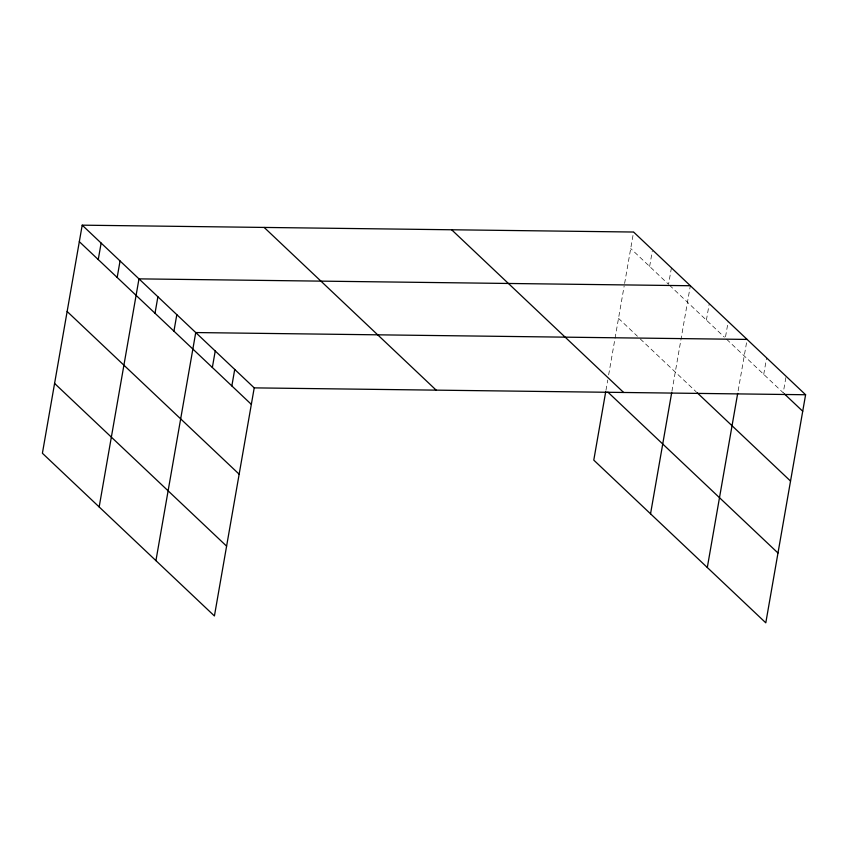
<?xml version="1.0" encoding="UTF-8"?>
<svg xmlns="http://www.w3.org/2000/svg" width="848" height="848" viewBox="0 0 848 848"><rect width="100%" height="100%" fill="white"/><g stroke="black" fill="none" stroke-linecap="round" stroke-linejoin="round"><path stroke-width="0.64" stroke-dasharray="4.24 3.18" d="M605.96 390.303L607.762 380.021M608.652 374.88L624.16 286.03M624.616 283.444L633.583 232.034M649.632 266.431L652.282 251.199M671.425 267.83L668.553 284.334L630.711 248.538M671.923 391.32L690.346 285.734M706.395 320.131L709.267 303.626M725.538 336.762L728.199 321.53M738.142 390.833L747.12 339.423M763.73 374.36L766.613 357.867M785.884 377.572L783.223 392.804L725.316 338.023M669.496 285.225L724.372 337.133M618.521 318.36L637.442 336.253M640.282 338.946L696.102 391.744"/><path stroke-width="1.27" d="M82.203 225.165L42.4 453.256L214.417 615.966L254.22 387.875L82.203 225.165L633.583 232.034L805.6 394.744L765.797 622.835L593.78 460.125L605.737 391.596M98.251 259.562L101.135 243.069M117.172 277.466L120.056 260.961M99.163 506.956L138.977 278.865L690.346 285.734M155.014 313.262L157.898 296.758M173.935 331.155L176.819 314.661M155.926 560.645L195.74 332.554L747.12 339.423M212.35 367.502L215.233 350.998M231.843 385.935L234.726 369.431M650.543 513.814L671.701 392.613M707.306 567.513L737.686 393.419M254.22 387.875L805.6 394.744M784.156 393.684L802.717 411.248M697.045 392.635L790.537 481.07M451.634 229.766L623.64 392.476M607.857 392.094L777.976 553.013M264.163 227.434L436.179 390.144M79.33 241.669L251.347 404.379M67.14 311.492L239.157 474.202M54.59 383.434L226.596 546.144"/></g></svg>
